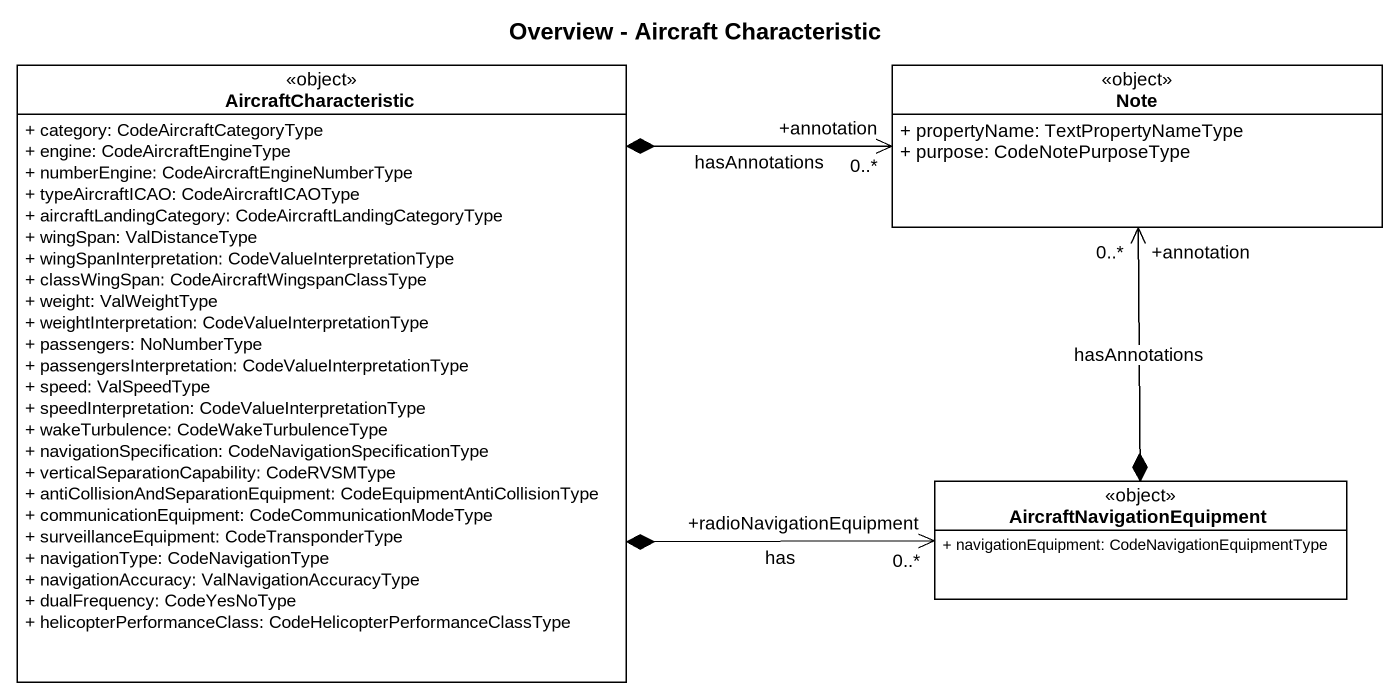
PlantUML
@startuml
title Overview - Aircraft Characteristic
hide circle
hide empty members
skinparam classAttributeIconSize 0
class AircraftCharacteristic <<object>> #FFFFFF {
  + category: CodeAircraftCategoryType
  + engine: CodeAircraftEngineType
  + numberEngine: CodeAircraftEngineNumberType
  + typeAircraftICAO: CodeAircraftICAOType
  + aircraftLandingCategory: CodeAircraftLandingCategoryType
  + wingSpan: ValDistanceType
  + wingSpanInterpretation: CodeValueInterpretationType
  + classWingSpan: CodeAircraftWingspanClassType
  + weight: ValWeightType
  + weightInterpretation: CodeValueInterpretationType
  + passengers: NoNumberType
  + passengersInterpretation: CodeValueInterpretationType
  + speed: ValSpeedType
  + speedInterpretation: CodeValueInterpretationType
  + wakeTurbulence: CodeWakeTurbulenceType
  + navigationSpecification: CodeNavigationSpecificationType
  + verticalSeparationCapability: CodeRVSMType
  + antiCollisionAndSeparationEquipment: CodeEquipmentAntiCollisionType
  + communicationEquipment: CodeCommunicationModeType
  + surveillanceEquipment: CodeTransponderType
  + navigationType: CodeNavigationType
  + navigationAccuracy: ValNavigationAccuracyType
  + dualFrequency: CodeYesNoType
  + helicopterPerformanceClass: CodeHelicopterPerformanceClassType
}
class "Note" as Note_ <<object>> #FFFFFF {
  + propertyName: TextPropertyNameType
  + purpose: CodeNotePurposeType
}
class AircraftNavigationEquipment <<object>> #FFFFFF {
  + navigationEquipment: CodeNavigationEquipmentType
}
AircraftCharacteristic *-right-> "+annotation\n0..*" Note_ : hasAnnotations
AircraftCharacteristic *-right-> "+radioNavigationEquipment\n0..*" AircraftNavigationEquipment : has
AircraftNavigationEquipment *-up-> "+annotation\n0..*" Note_ : hasAnnotations
@enduml
